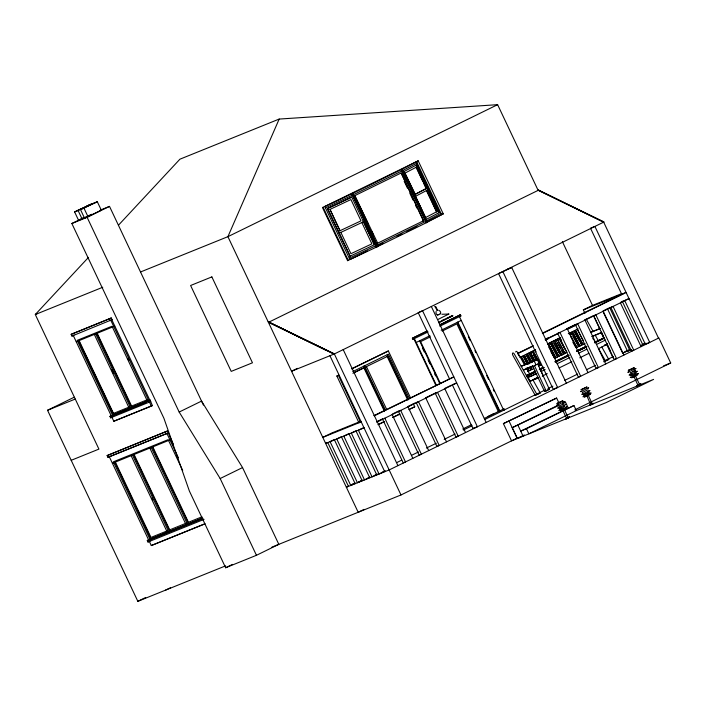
<?xml version="1.0" encoding="UTF-8"?>
<svg xmlns="http://www.w3.org/2000/svg" width="706" height="706" viewBox="0 0 706 706"><rect width="100%" height="100%" fill="white"/><g stroke="black" fill="none" stroke-linecap="round" stroke-linejoin="round"><path stroke-width="1.06" d="M436.114 311.461C434.684 318.088 444.798 313.393 438.7 310.234M658.504 338.13L603.674 222.143L537.866 189.799L497.624 104.673L279.179 119.067L227.914 236.66L140.52 271.986M88.497 257.381L35.3 314.523L98.919 449.104L71.191 460.312M118.476 225.188L179.915 159.194L279.179 119.067M350.035 256.181L327.505 208.499M329.967 209.417L340.018 230.747L329.984 209.4L350.926 199.551L360.995 220.863L339.339 231.038M339.171 233.192L363.44 221.799M340.857 232.398L350.926 253.701L371.868 243.852L361.834 222.505M374.392 244.708L351.773 197.115L327.443 208.57L350.079 256.146M534.724 361.084L530.338 352.4L535.042 360.801M533.03 351.209L540.867 365.214L533.03 351.209L534.786 350.352M555.825 340.054L563.662 354.059L561.57 350.317M569.089 333.559L571.163 332.42L578.999 346.417M530.603 370.235L529.35 367.146M560.652 355.524L553.125 341.245M437.385 315.158L438.311 314.664M441.912 314.267L448.839 314.046L438.179 319.359M566.547 418.305C575.955 413.804 559.126 421.8 568.153 417.546L564.138 409.056L562.532 409.807L566.547 418.305L567.183 418.031M591.919 403.894L593.243 403.285L590.631 404.529L586.907 395.872M590.631 404.529L591.24 404.211L589.625 405.015L592.237 403.77L588.222 395.272L584.383 397.081L586.854 395.819M637.933 385.211C647.34 380.71 630.502 388.706 639.53 384.452L635.515 375.963L633.988 376.669L637.933 385.211L638.568 384.938M533.789 374.798L532.042 375.857L531.053 373.915L532.801 372.865L533.789 374.798L536.013 373.73M637.253 373.862L633.432 375.76M581.197 391.274L580.526 391.662L588.716 387.815L586.871 388.556M558.658 406.021C557.387 406.921 566.847 402.305 562.841 404.008M582.741 392.236L582.247 392.518L587.966 389.783M582.485 394.01L581.823 394.389L590.004 390.542L588.169 391.292M560.299 408.218L559.311 408.73L560.996 408.006M564.359 406.391L565.029 405.985M588.442 392.615L589.113 392.209M559.549 410.212L558.887 410.601L567.068 406.753L566.636 406.885M583.633 396.437L582.971 396.816L591.151 392.968L590.719 393.101M628.499 371.965L627.828 372.344L636.009 368.497L634.173 369.247M630.043 372.927C628.684 373.862 640.986 367.879 632.744 371.603M631.685 375.124L630.696 375.636L632.373 374.912M630.935 377.119L630.264 377.507L638.453 373.659L638.021 373.792M401.758 169.361L416.531 161.612L441.629 214.703L426.856 222.452L427.298 222.258L402.199 169.166L352.682 193.382L377.145 245.123L425.55 221.428M417.167 162.962L402.394 170.72L407.997 182.572M414.546 193.479L404.935 173.138L416.664 167.004L426.733 188.308L415.004 194.441L426.45 188.44L416.372 167.137M416.213 165.089L416.787 164.833L428.454 189.517L415.163 196.489L410.495 186.613M426.398 190.514L426.962 190.258L437.032 211.562L425.303 217.695L423.927 214.792M426.212 221.102L440.985 213.344M588.725 393.833L589.607 393.383M561.535 410.195C557.466 412.445 570.907 405.915 564.12 408.959M352.682 193.382L377.781 246.473L427.298 222.258L426.848 222.452M558.702 404.264L556.443 405.438L564.632 401.59L562.788 402.341M585.327 393.966L583.394 394.945L585.08 394.23M559.99 406.991L557.74 408.174L565.921 404.326L565.488 404.459M587.507 393.092L588.936 392.395M563.423 406.868L564.5 406.25M631.376 373.898L629.117 375.08L637.297 371.232L635.462 371.974M634.8 373.774L636.415 372.892M74.607 211.924L91.401 204.008L74.607 211.924L78.604 220.378L91.595 214.324M80.502 209.611L97.296 201.695L101.293 210.141L87.985 216.654L84.491 218.066L80.502 209.611L97.296 201.695M71.853 223.511L87.129 217.333L179.174 412.048L201.545 401.096L242.546 467.584L278.826 544.344L256.454 555.295L225.646 567.748L189.358 490.988L163.889 418.217L71.853 223.511L83.529 217.801M78.604 220.378L84.305 217.589M84.491 218.066L92.098 214.35M87.129 217.333L109.509 206.39L203.425 405.076M37.277 313.552L35.3 314.523L102.758 287.254M497.624 104.673L227.914 236.66L358.189 512.265L364.12 509.361M322.492 207.573L323.145 207.308L348.243 260.399L347.59 260.664L322.492 207.573L418.181 160.8L443.28 213.892L428.763 220.943M353.327 194.732L401.74 171.046M71.147 334.326L111.266 317.938L112.078 319.659L110.021 320.665L109.209 318.944L71.147 334.326L71.959 336.056L112.078 319.659M367.941 223.458L354.791 195.65L401.167 172.988L423.706 220.669L377.331 243.332M71.959 336.056L74.015 335.05M109.209 318.944L111.266 317.938M77.589 341.219L78.622 340.716L113.604 414.731L130.345 407.971L129.322 408.474L94.33 334.459M114.813 326.093L76.239 341.766M347.59 260.664L367.385 250.974M375.31 247.1L383.226 243.226M397.09 236.439L402.032 234.021M406.983 231.594L416.884 226.75M225.629 565.85L137.846 601.327L47.531 410.265L74.209 397.213M109.942 416.39L150.051 400.002L152.381 405.571L151.349 406.074L149.451 402.049L110.621 417.828L109.942 416.39L111.31 415.719M130.345 407.971L113.525 414.775L111.548 415.737L111.751 416.169L113.807 415.163L78.622 340.716M131.704 407.415L130.672 407.918L95.689 333.912L96.713 333.4L131.704 407.415L147.457 401.052M110.621 417.828L112.678 416.822M150.051 400.002L147.995 401.008L148.675 402.446L150.731 401.44M111.901 417.22L113.807 421.244L152.381 405.571M107.118 455.573L167.384 431.031L168.231 432.813L166.104 433.855L107.965 457.356L107.118 455.573L167.384 431.031M107.965 457.356L110.092 456.314M297.473 368.347L291.534 371.25L334.441 353.909L268.871 322.148M502.972 271.836L557.643 387.488L553.239 389.271L498.568 273.619L511.744 267.548L566.415 383.199M113.798 462.704L114.857 462.183L150.996 538.855L168.407 531.812L167.348 532.333L131.122 455.705M171.055 439.467L112.395 463.277M434.693 306.227L437.279 310.411M436.458 385.361L414.369 338.651L412.904 339.33L412.383 338.236L427.077 331.043M439.812 324.804L459.403 315.22L460.391 314.823L460.912 315.917L439.847 326.181M427.086 331.123L412.383 338.236M439.82 324.892L460.391 314.823M359.001 422.894L336.85 376.024L338.809 375.071M351.535 368.841L388.344 350.961L410.495 397.822M352.118 368.691L388.344 350.961M412.904 339.33L428.092 331.935M352.815 371.568L388.406 354.138L409.515 398.793M354.174 372.574L364.517 367.561L352.885 373.253M407.989 398.961L387.797 356.23L365.823 366.926L366.467 366.67L386.667 409.392M416.187 342.481L429.901 335.729M441.171 330.258L461.247 320.427M430.413 336.824L420.617 341.625L440.394 383.455M442.177 331.07L456.87 323.886L498.304 411.536L499.036 411.236M179.174 412.048L220.166 478.527L242.546 467.584M585 313.323L583.359 309.863L592.131 305.566L621.439 293.722M373.889 415.649L453.826 376.898L374.365 415.79M542.358 333.197L624.686 292.911M542.843 333.338L626.16 292.558L583.359 309.863M327.602 442.485L325.66 443.439L364.058 427.915M334.644 439.414L330.064 441.665L350.767 485.463L355.347 483.213M341.325 436.714L336.744 438.964L357.448 482.763L362.946 480.071M348.376 433.863L343.796 436.114L364.499 479.912L369.997 477.221M355.912 430.819L351.323 433.06L372.036 476.868L377.534 474.167M363.872 427.527L358.366 430.219L379.069 474.017L385.494 470.876M376.748 421.711L382.634 418.826M392.448 414.025L398.334 411.148M408.147 406.347L415.013 402.985M425.797 397.699L435.611 392.898M444.445 388.582L451.31 385.22M545.226 339.259L548.165 337.821M566.794 328.705L575.611 324.389M584.436 320.065L593.261 315.75M603.056 310.949L609.922 307.595M620.706 302.318L624.625 300.403L645.328 344.201L649.732 342.419L594.902 226.432L590.498 228.206L621.765 294.34M376.73 422.17L456.694 382.961L452.29 384.735L472.994 428.542L477.397 426.759L422.567 310.772L419.046 312.193M545.703 339.392L629.028 298.62L625.507 300.041M517.569 353.415L533.392 345.666M545.253 339.868L558.102 333.576M567.006 329.217L575.902 324.866M517.833 353.582L532.668 346.328M545.517 340.036L548.483 338.589M567.262 329.393L576.167 325.042M377.922 424.677L383.799 421.8M392.607 417.493L399.464 414.14M410.23 408.871L414.731 406.797L413.319 403.806M378.513 424.527L384.391 421.65M393.198 417.334L400.046 413.981M408.862 409.674L414.731 406.797M519.837 357.448L535.651 349.708M547.512 343.901L560.37 337.609M568.277 333.744L578.161 328.908M530.021 352.682L532.095 351.535L537.319 360.872M526.032 354.721L534.927 350.37M547.777 344.078L560.626 337.786M569.53 333.435L572.495 331.979M204.078 519.342L147.986 542.014L147.28 540.531L148.701 539.834M150.996 538.855L148.948 539.852L149.16 540.302L202.949 518.566M151.084 538.81L201.801 518.31M147.986 542.014L150.113 540.972M149.319 541.387L151.287 545.553L204.899 523.79M590.525 332.376L599.835 328.599M525.776 368.92L523.331 370.12L535.227 365.311A2.171 0.953 63.9 0 0 535.183 362.99A2.171 0.953 63.9 0 0 533.374 361.375L521.196 366.299L536.639 359.778A2.171 0.953 63.9 0 1 538.449 361.393A2.171 0.953 63.9 0 1 538.493 363.714L534.468 365.611L546.117 390.886L549.374 389.288L537.734 364.014M527.673 371.453L533.921 368.479L532.35 365.682M538.546 366.132L541.511 364.675M554.369 358.392L567.218 352.1M576.114 347.74L585.009 343.39M560.555 355.656L565.506 353.238M526.632 375.354L528.662 374.886L529.526 376.872L527.497 377.339L526.632 375.354L535.483 371.021M539.419 369.097L543.346 367.173M555.145 361.401L567.933 355.144M576.776 350.811L585.627 346.487M594.478 342.154L600.435 339.762M539.305 369.52L543.655 367.376M555.128 361.781L568.965 355.003M576.873 351.138L586.765 346.293M594.673 342.428L603.63 338.024M528.662 374.886L535.792 371.418M539.472 369.591L543.655 367.57M555.207 361.896L568.454 355.436M576.837 351.306L585.936 346.875M595.52 342.163L603.851 338.112M530.797 374.021L531.724 375.989L529.835 376.748L528.909 374.789L534.989 371.991M539.649 369.688L543.585 367.764M555.384 361.993L568.418 355.63M577.014 351.403L586.112 346.973M595.688 342.26L602.571 338.898L600.682 339.657M544.3 367.597L540.346 369.538L543.196 375.733L542.314 376.086L547.256 373.668M556.16 361.799L569.01 355.506M577.914 351.147L586.81 346.796M594.717 342.922L604.601 338.086M534.68 374.542L536.639 373.58M541.211 371.524L545.164 369.582M557.025 363.775L569.874 357.492M578.779 353.132L586.686 349.267M596.57 344.422L605.466 340.071M532.853 379.828L536.816 377.886M536.745 373.562L527.885 377.136L530.171 381.231L531.936 380.366M532.748 379.952L536.701 378.019M559.02 367.994L571.869 361.701M579.776 357.827L588.786 353.344M607.566 344.157L598.564 348.64L605.501 361.04L608.766 359.442L601.794 346.973M488.005 416.443L493.882 413.566M462.792 428.974L471.608 424.659M484.342 418.429L503.934 408.836L504.455 409.93L503.713 410.23M348.34 486.275L346.364 487.237L389.165 469.94L658.875 337.945L670.7 362.972L574.834 409.886M352.294 484.342L354.262 483.372M396.763 462.58L401.705 460.153M411.58 455.317L418.499 451.937M426.406 448.063L436.29 443.227M444.198 439.361L455.07 434.04M463.312 430.069L472.129 425.753M484.713 419.532L544.997 390.03M547.962 388.582L552.904 386.164M564.765 380.357L577.605 374.074M586.501 369.715L595.396 365.364M604.292 361.013L613.187 356.662M352.153 484.59L354.906 483.239M540.249 392.977L536.992 394.566L514.471 354.28A2.171 0.953 63.9 0 0 512.697 353.044A2.171 0.953 63.9 0 0 513.015 355.586L535.201 395.289L540.249 392.977L532.748 379.546M604.53 361.366L608.766 359.442M358.842 481.889L361.587 480.539M624.086 352.347L627.758 350.555M367.72 478.138L369.556 477.238M532.712 366.326L544.6 391.495L549.374 389.288M630.034 349.638L622.692 353.229L603.401 312.414M607.319 308.451L627.555 351.261L630.299 349.911M627.555 351.261L631.658 349.444M374.339 475.544L377.092 474.194M641.313 345.305L644.066 343.954M381.381 472.693L384.135 471.352M646.175 343.266L640.677 345.958L645.708 343.69M472.994 428.542L474.944 427.589M455.935 437.067L458.212 436.149L437.508 392.351L435.231 393.268L455.935 437.067L457.77 436.176M596.093 368.479L598.37 367.561L577.667 323.754L575.39 324.681L596.093 368.479L597.929 367.579M137.846 601.327L145.727 597.47M576.334 410.61L573.934 405.544L520.719 431.101L526.464 428.771L528.865 433.846L576.334 410.61L653.588 379.387L606.119 402.614L511.541 440.862L503.396 423.618L556.619 398.052L558.887 402.844M503.396 423.618L556.619 398.052M225.646 567.748L232.45 564.412M524.276 435.108L517.357 438.497L512.238 427.677L558.72 404.926M512.238 427.677L558.543 405.509M563.494 403.082L565.471 402.12L568.189 407.865M526.464 428.771L573.934 405.544M271.872 547.159L400.99 494.968L518.469 437.473M524.223 435.143L517.304 438.532L509.15 421.288M634.156 376.501L631.685 377.763L637.5 374.983M165.575 590.119L170.525 587.719M377.913 246.429L349.902 259.587L324.813 206.496L352.823 193.338M586.236 393.719L587.771 392.977M563.688 406.762L560.67 408.183M635.065 373.668L632.047 375.089M325.448 207.846L352.462 195.147M327.46 208.544L351.773 197.115M349.973 256.252L374.356 244.753L363.149 221.049M349.267 258.237L376.28 245.529M436.979 310.569L437.552 310.287L435.805 306.633M442.194 320.453L444.709 319.28M438.673 322.404L452.44 315.538L451.355 315.917M438.726 322.81L452.934 315.723L446.466 318.468M584.753 394.398L586.271 393.683M638.895 384.726L639.53 384.452M567.518 417.82L568.153 417.546M586.13 395.078L583.888 396.031M588.204 395.183L590.454 394.222L586.615 396.031M562.047 408.853L560.052 409.736M635.506 375.866L636.697 375.327M416.664 167.004L416.09 167.26L422.956 181.786M404.935 173.138L415.287 194.318M426.733 188.308L426.159 188.564L423.874 183.728M427.889 189.773L428.454 189.517M437.032 211.562L436.467 211.818L426.856 191.476M425.021 217.819L425.586 217.563L415.516 196.259M600.215 328.564L590.719 332.42M632.929 369.044L633.767 368.673M440.182 313.799L440.756 313.561M87.059 205.87L89.636 204.828M92.645 203.716L95.072 202.737M76.469 211.05L79.054 210.009M82.664 208.605L85.091 207.617M100.34 210.088L109.509 206.39M99.546 210.847L101.293 210.141M417.528 161.065L418.181 160.8M401.167 172.988L423.326 220.819M354.791 195.65L377.71 243.173M422.947 220.978L423.706 220.669M442.627 214.156L443.28 213.892M47.531 410.265L75.26 399.058M129.348 407L113.516 413.398L79.072 340.539M147.448 399.684L131.607 406.082L97.163 333.223M111.751 416.169L146.592 402.093L146.389 401.661M113.807 421.244L151.349 406.074M507.34 269.321L511.744 267.548M343.213 349.611L397.928 465.651M168.231 432.813L173.411 444.445M460.912 315.917L459.924 316.314L459.403 315.22M336.85 376.024L338.412 375.398L360.563 422.259M387.797 356.23L387.144 356.495L407.803 400.214M360.863 421.244L331.555 433.087L322.792 437.385L361.19 421.861M601.671 332.341L591.84 336.585L601.221 332.8L603.965 338.606M526.588 368.523L532.218 366.246M604.248 345.305L607.098 344.149M604.398 345.393L607.248 344.237M532.88 379.987L537.637 378.063M530.171 381.231L538.731 377.772M167.384 530.806L150.987 537.434L115.325 461.998M186.11 523.234L169.722 529.862L134.061 454.426M201.951 516.836L188.449 522.29L152.796 446.854M147.28 540.531L202.737 518.116M625.242 351.544L629.32 349.894M642.566 344.537L645.619 343.301M603.718 361.763L605.501 361.04M151.287 545.553L204.846 523.905M535.201 395.289L536.992 394.566M544.6 391.495L546.117 390.886M503.934 408.836L503.202 409.18L459.438 316.597M500.016 410.76L499.283 411.051L457.329 322.307L457.823 322.112L499.769 410.857M562.594 403.276L565.471 402.12M663.569 365.858L670.7 362.972M447.992 314.338L448.839 314.046M538.21 190.329L603.674 222.143M326.481 350.458L268.156 321.795L334.335 353.953L400.99 494.968M577.173 329.473L583.438 340.68M574.163 330.946L582.009 344.952M574.375 332.164L579.6 341.501M580.65 343.363L581.691 345.234M570.845 332.702L571.895 334.565M572.937 336.435L578.691 346.699M569.407 333.276L576.934 347.564L570.66 336.356M572.857 342.286L575.469 346.955M560.599 338.906L561.641 340.769M566.459 351.367L559.143 338.298L564.579 348.852M557.387 342.851L560.529 348.455M553.866 343.39L559.09 352.726M548.686 346.981L554.96 358.189M550.989 351.932L554.122 357.536M535.095 350.07L536.145 351.932M538.36 362.734L539.931 365.54M533.348 354.624L536.481 360.219M529.085 353.009L533.789 361.41M529.297 354.227L532.959 360.757M532.033 362.266L527.329 353.865L531.724 362.549M530.788 362.884L526.085 354.483L529.95 362.231M529.032 363.74L524.329 355.339L528.715 364.022M530.594 366.538L531.856 369.626L530.285 366.82M527.779 364.349L523.075 355.948L526.95 363.696M525.502 364.278L521.319 356.812L525.193 364.561M527.594 368.011L528.847 371.091L527.276 368.294M518.027 354.218L518.928 355.833M586.254 319.147L593.216 331.626M595.361 335.456L598.044 340.257M592.634 338.015L593.711 339.93M524.708 365.152L517.736 352.682A2.171 0.953 63.9 0 0 515.733 352.029M526.314 368.029L530.065 374.745M622.251 301.233L642.954 345.04M620.406 302.839L641.11 346.637M609.596 307.534L629.831 350.335M603.198 311.258L623.901 355.056M562.364 241.629L592.51 305.416M593.914 316.244L599.562 328.184M601.441 332.173L603.33 336.153M607.089 344.113L610.381 351.085M606.71 344.413L613.117 357.96M585 320.162L605.704 363.969M567.297 328.828L588.01 372.627M427.554 189.067L438.753 212.771M426.68 190.382L436.749 211.685M403.779 171.682L426.318 219.354L439.609 212.382L417.07 164.701L403.497 171.805L409.559 184.645M415.693 197.362L423.018 212.85M408.933 184.548L417.334 202.331M419.673 207.264L424.341 217.148M401.546 169.502L426.645 222.593M401.096 169.696L426.195 222.787M404.167 181.239L407.45 188.193M409.798 193.162L413.089 200.116M415.437 205.084L416.84 208.058M518.001 425.347L523.111 436.167M468.36 336.709L470.24 340.689M474.944 350.644L475.888 352.629M486.708 375.53L488.587 379.51M493.3 389.465L494.235 391.459M431.34 306.483L486.16 422.47M418.164 312.546L449.422 378.681M371.7 231.409L373.58 235.38M444.842 388.759L465.545 432.557M351.959 193.753L377.057 246.844M351.826 193.797L376.925 246.888M419.611 340.804L439.882 383.685M422.426 347.987L424.306 351.976M428.074 359.954L429.963 363.943M434.675 373.915L435.62 375.91M413.363 337.75L435.999 385.635M425.824 398.069L446.527 441.868M387.241 354.721L408.342 399.375M407.997 406.788L428.701 450.587M392.13 414.554L412.834 458.353M364.481 365.849L385.591 410.495M363.828 366.114L384.717 410.292M363.864 367.826L384.532 411.545M384.788 418.146L405.5 461.945L403.223 462.871L382.511 419.064M329.931 355.727L384.761 471.723M356.089 431.137L376.792 474.944M349.046 433.987L369.759 477.785M341.519 437.032L362.222 480.83M334.467 439.882L355.171 483.681M327.787 442.583L348.49 486.381M220.166 478.527L256.454 555.295M83.988 208.199L87.985 216.654M78.092 210.52L82.09 218.975M178.459 457.903L166.898 433.44L109.298 456.729L148.613 539.905L150.016 539.331L113.375 461.812L168.169 439.661L182.704 470.417M165.257 432.072L166.104 433.855M111.822 319.765L149.796 400.108M110.789 320.268L148.772 400.611M127.901 358.33L128.827 360.298M147.413 401.158L112.016 326.278L77.183 340.363L112.581 415.234M188.546 523.667L152.328 447.039L151.261 447.56L187.478 524.187M149.857 448.133L186.084 524.761M111.663 369.582L113.525 373.518M169.811 531.239L133.593 454.611L132.525 455.132L168.752 531.759M151.896 498.048L152.84 500.033M73.248 335.447L111.221 415.781M548.368 343.575L555.896 357.854L548.368 343.575M550.124 342.71L557.652 356.998L550.124 342.71M551.368 342.101L558.896 356.389L551.368 342.101M554.378 340.627L561.905 354.915L554.378 340.627M557.378 339.162L564.915 353.441L557.378 339.162M572.407 331.802L579.935 346.09L572.407 331.802M575.416 330.337L582.944 344.616L575.416 330.337M565.833 418.993L569.301 417.37L565.833 418.993M589.916 405.209L593.384 403.594L589.916 405.209M637.209 385.9L640.686 384.276L637.209 385.9M534.804 371.7L533.056 372.759L534.045 374.692L535.792 373.642L534.804 371.7M557.369 403.285L556.875 403.567L562.911 400.734L557.369 403.285M581.453 389.509L580.959 389.791L586.995 386.95L581.453 389.509M628.746 370.191L628.252 370.474L634.288 367.641L628.746 370.191M538.572 190.152L268.545 322.307L334.009 354.112L604.036 221.958L538.572 190.152M211.862 276.902L190.611 285.498L231.215 371.391L252.466 362.796L211.862 276.902M613.064 306.43L610.787 307.348L631.491 351.147L633.767 350.229L613.064 306.43M595.864 314.85L593.587 315.767L614.291 359.575L616.567 358.648L595.864 314.85M559.964 332.42L557.687 333.338L578.39 377.136L580.667 376.219L559.964 332.42M418.49 401.661L416.213 402.579L436.917 446.377L439.194 445.46L418.49 401.661M400.664 410.38L398.387 411.298L419.09 455.096L421.367 454.179L400.664 410.38"/></g></svg>
